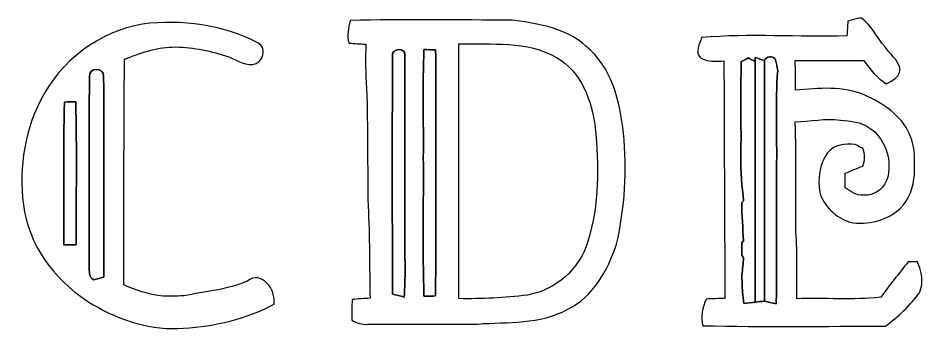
# Model space of a CAD drawing. Header units: centimetres. Extents: x -10 to 10, y -13.4 to 13.3.
# Drawn here: x -1.89 to 9.2, y 9.51 to 13.35 of the extents above; entities that cross this region are included whole.
import ezdxf

# ---------------------------------------------------------------- set-up
doc = ezdxf.new("R2010")
doc.units = ezdxf.units.CM
doc.header["$MEASUREMENT"] = 0
doc.layers.add('Camada 1', color=7, linetype='Continuous')

msp = doc.modelspace()

# ---------------------------------------------------------------- linework, layer by layer
at = {"layer": 'Camada 1', "color": 156}
for points, knots in [([(-0.36054, 13.27255), (0.11711, 13.33182), (0.62123, 13.26585), (1.05092, 13.04254), (1.05092, 13.04254), (1.17086, 12.98715), (1.11125, 12.7829), (0.98777, 12.77831), (0.98777, 12.77831), (0.86713, 12.76843), (0.76517, 12.85134), (0.65369, 12.8845), (0.65369, 12.8845), (0.44309, 12.94977), (0.22365, 12.99703), (0.00212, 12.99139), (0.00212, 12.99139), (-0.20214, 12.98715), (-0.39546, 12.91343), (-0.58349, 12.84181), (-0.58349, 12.84181), (-0.58773, 11.9193), (-0.59407, 10.99714), (-0.5916, 10.07497), (-0.5916, 10.07497), (-0.44979, 10.00689), (-0.29739, 9.96703), (-0.14323, 9.93916), (-0.14323, 9.93916), (-0.04762, 9.93739), (0.04762, 9.93739), (0.14323, 9.94021), (0.14323, 9.94021), (0.40216, 9.99419), (0.67344, 10.01112), (0.91722, 10.12189), (0.91722, 10.12189), (1.09819, 10.25913), (1.27669, 10.01394), (1.24777, 9.83967), (1.24777, 9.83967), (0.9091, 9.65552), (0.52387, 9.56909), (0.14145, 9.54405), (0.14145, 9.54405), (-0.24765, 9.51089), (-0.63217, 9.63894), (-0.9659, 9.8312), (-0.9659, 9.8312), (-1.38219, 10.07886), (-1.71414, 10.48985), (-1.80693, 10.97138), (-1.80693, 10.97138), (-1.88524, 11.4307), (-1.82491, 11.91894), (-1.61113, 12.33557), (-1.61113, 12.33557), (-1.3723, 12.82029), (-0.89358, 13.18083), (-0.36054, 13.27255)], [0, 0, 0, 0, 0.0625, 0.0625, 0.0625, 0.0625, 0.125, 0.125, 0.125, 0.125, 0.1875, 0.1875, 0.1875, 0.1875, 0.25, 0.25, 0.25, 0.25, 0.3125, 0.3125, 0.3125, 0.3125, 0.375, 0.375, 0.375, 0.375, 0.4375, 0.4375, 0.4375, 0.4375, 0.5, 0.5, 0.5, 0.5, 0.5625, 0.5625, 0.5625, 0.5625, 0.625, 0.625, 0.625, 0.625, 0.6875, 0.6875, 0.6875, 0.6875, 0.75, 0.75, 0.75, 0.75, 0.8125, 0.8125, 0.8125, 0.8125, 0.875, 0.875, 0.875, 0.875, 1, 1, 1, 1]), ([(2.18227, 13.31559), (2.84232, 13.33676), (3.50378, 13.32229), (4.16453, 13.32052), (4.16453, 13.32052), (4.48098, 13.27996), (4.82035, 13.22492), (5.0673, 13.00409), (5.0673, 13.00409), (5.38056, 12.74445), (5.48604, 12.325), (5.52626, 11.93729), (5.52626, 11.93729), (5.57281, 11.4815), (5.54284, 11.01936), (5.44194, 10.57275), (5.44194, 10.57275), (5.33435, 10.25277), (5.15654, 9.92645), (4.83904, 9.77511), (4.83904, 9.77511), (4.50461, 9.5885), (4.11091, 9.62271), (3.74261, 9.59555), (3.74261, 9.59555), (3.29423, 9.58814), (2.84551, 9.59414), (2.39713, 9.59167), (2.39713, 9.59167), (2.32692, 9.58708), (2.25989, 9.60613), (2.20027, 9.64106), (2.20027, 9.64106), (2.19816, 9.72608), (2.1992, 9.81075), (2.20486, 9.89506), (2.20486, 9.89506), (2.27753, 9.90282), (2.35055, 9.9074), (2.42393, 9.91058), (2.42393, 9.91058), (2.4144, 10.2877), (2.42181, 10.66553), (2.39959, 11.04194), (2.39959, 11.04194), (2.39148, 11.52277), (2.39606, 12.00396), (2.38195, 12.4848), (2.38195, 12.4848), (2.36431, 12.66507), (2.37067, 12.84604), (2.37067, 13.02667), (2.37067, 13.02667), (2.30116, 13.02985), (2.23202, 13.03408), (2.16322, 13.03867), (2.16322, 13.03867), (2.13995, 13.1318), (2.15759, 13.22528), (2.18227, 13.31559)], [0, 0, 0, 0, 0.0625, 0.0625, 0.0625, 0.0625, 0.125, 0.125, 0.125, 0.125, 0.1875, 0.1875, 0.1875, 0.1875, 0.25, 0.25, 0.25, 0.25, 0.3125, 0.3125, 0.3125, 0.3125, 0.375, 0.375, 0.375, 0.375, 0.4375, 0.4375, 0.4375, 0.4375, 0.5, 0.5, 0.5, 0.5, 0.5625, 0.5625, 0.5625, 0.5625, 0.625, 0.625, 0.625, 0.625, 0.6875, 0.6875, 0.6875, 0.6875, 0.75, 0.75, 0.75, 0.75, 0.8125, 0.8125, 0.8125, 0.8125, 0.875, 0.875, 0.875, 0.875, 1, 1, 1, 1]), ([(8.27405, 13.30783), (8.32838, 13.32229), (8.38234, 13.34276), (8.4395, 13.34629), (8.4395, 13.34629), (8.56509, 13.25845), (8.62434, 13.10852), (8.72596, 12.99668), (8.72596, 12.99668), (8.78662, 12.90954), (8.88152, 12.84005), (8.91151, 12.73492), (8.91151, 12.73492), (8.92527, 12.63227), (8.82015, 12.58216), (8.74713, 12.53948), (8.74713, 12.53948), (8.6307, 12.60933), (8.54709, 12.71834), (8.46878, 12.82664), (8.46878, 12.82664), (8.18902, 12.827), (7.90963, 12.82734), (7.63023, 12.82629), (7.63023, 12.82629), (7.62987, 12.70493), (7.63447, 12.58358), (7.63447, 12.46222), (7.63447, 12.46222), (7.91632, 12.48515), (8.21655, 12.51972), (8.48218, 12.39978), (8.48218, 12.39978), (8.70584, 12.30171), (8.9288, 12.1546), (9.02935, 11.92247), (9.02935, 11.92247), (9.10483, 11.7683), (9.09177, 11.59262), (9.08826, 11.42576), (9.08826, 11.42576), (9.07767, 11.27653), (9.02616, 11.12273), (8.91962, 11.01407), (8.91962, 11.01407), (8.75205, 10.8659), (8.51746, 10.80311), (8.29768, 10.84226), (8.29768, 10.84226), (8.12977, 10.9033), (7.97806, 11.03488), (7.92938, 11.21163), (7.92938, 11.21163), (7.90187, 11.37496), (7.92726, 11.55594), (8.02462, 11.69317), (8.02462, 11.69317), (8.10436, 11.79759), (8.24159, 11.80923), (8.36295, 11.79759), (8.36295, 11.79759), (8.38588, 11.7856), (8.43209, 11.7616), (8.45538, 11.74962), (8.45538, 11.74962), (8.48783, 11.6787), (8.48676, 11.60285), (8.45643, 11.53125), (8.45643, 11.53125), (8.38412, 11.50338), (8.31249, 11.47445), (8.24194, 11.44305), (8.24194, 11.44305), (8.24159, 11.38413), (8.24123, 11.32522), (8.24089, 11.2663), (8.24089, 11.2663), (8.30862, 11.22045), (8.37952, 11.16435), (8.46737, 11.17423), (8.46737, 11.17423), (8.60918, 11.15836), (8.73936, 11.27689), (8.76545, 11.4113), (8.76545, 11.4113), (8.80921, 11.63037), (8.72666, 11.87767), (8.53581, 12.0022), (8.53581, 12.0022), (8.43455, 12.07735), (8.30438, 12.08051), (8.18444, 12.09498), (8.18444, 12.09498), (7.99889, 12.1232), (7.81437, 12.07629), (7.62881, 12.07487), (7.62881, 12.07487), (7.6447, 11.62473), (7.62952, 11.17423), (7.63834, 10.72409), (7.63834, 10.72409), (7.65739, 10.45174), (7.6447, 10.17869), (7.64857, 9.906), (7.64857, 9.906), (7.99112, 9.91622), (8.33542, 9.8873), (8.67692, 9.92399), (8.67692, 9.92399), (8.78134, 10.07356), (8.89952, 10.21256), (9.01135, 10.3565), (9.01135, 10.3565), (9.04909, 10.35685), (9.08755, 10.35685), (9.126, 10.35685), (9.126, 10.35685), (9.17751, 10.24254), (9.20467, 10.1039), (9.15351, 9.98502), (9.15351, 9.98502), (9.03922, 9.8238), (8.89212, 9.68728), (8.73512, 9.56803), (8.73512, 9.56803), (7.98971, 9.5698), (7.24393, 9.55709), (6.49886, 9.57403), (6.49886, 9.57403), (6.46394, 9.68516), (6.49886, 9.79663), (6.53908, 9.9007), (6.53908, 9.9007), (6.61458, 9.90494), (6.69042, 9.90706), (6.76663, 9.90811), (6.76663, 9.90811), (6.76733, 10.87931), (6.75745, 11.85015), (6.7571, 12.82099), (6.7571, 12.82099), (6.6615, 12.81888), (6.55567, 12.80759), (6.471, 12.86016), (6.471, 12.86016), (6.39655, 12.92789), (6.45759, 13.03055), (6.48299, 13.10675), (6.48299, 13.10675), (7.0746, 13.16037), (7.67009, 13.10852), (8.26311, 13.12791), (8.26311, 13.12791), (8.26557, 13.18789), (8.26947, 13.24786), (8.27405, 13.30783)], [0, 0, 0, 0, 0.025, 0.025, 0.025, 0.025, 0.05, 0.05, 0.05, 0.05, 0.075, 0.075, 0.075, 0.075, 0.1, 0.1, 0.1, 0.1, 0.125, 0.125, 0.125, 0.125, 0.15, 0.15, 0.15, 0.15, 0.175, 0.175, 0.175, 0.175, 0.2, 0.2, 0.2, 0.2, 0.225, 0.225, 0.225, 0.225, 0.25, 0.25, 0.25, 0.25, 0.275, 0.275, 0.275, 0.275, 0.3, 0.3, 0.3, 0.3, 0.325, 0.325, 0.325, 0.325, 0.35, 0.35, 0.35, 0.35, 0.375, 0.375, 0.375, 0.375, 0.4, 0.4, 0.4, 0.4, 0.425, 0.425, 0.425, 0.425, 0.45, 0.45, 0.45, 0.45, 0.475, 0.475, 0.475, 0.475, 0.5, 0.5, 0.5, 0.5, 0.525, 0.525, 0.525, 0.525, 0.55, 0.55, 0.55, 0.55, 0.575, 0.575, 0.575, 0.575, 0.6, 0.6, 0.6, 0.6, 0.625, 0.625, 0.625, 0.625, 0.65, 0.65, 0.65, 0.65, 0.675, 0.675, 0.675, 0.675, 0.7, 0.7, 0.7, 0.7, 0.725, 0.725, 0.725, 0.725, 0.75, 0.75, 0.75, 0.75, 0.775, 0.775, 0.775, 0.775, 0.8, 0.8, 0.8, 0.8, 0.825, 0.825, 0.825, 0.825, 0.85, 0.85, 0.85, 0.85, 0.875, 0.875, 0.875, 0.875, 0.9, 0.9, 0.9, 0.9, 0.925, 0.925, 0.925, 0.925, 0.95, 0.95, 0.95, 0.95, 1, 1, 1, 1]), ([(2.69804, 12.87426), (2.69804, 12.87426), (2.69804, 12.87426), (2.69804, 12.87426), (2.69804, 12.87426), (2.69487, 11.90377), (2.69662, 10.93328), (2.69733, 9.96244), (2.69733, 9.96244), (2.7446, 9.95009), (2.79188, 9.9381), (2.83986, 9.92645), (2.83986, 9.92645), (2.86208, 10.15612), (2.84726, 10.38683), (2.85114, 10.6172), (2.85114, 10.6172), (2.85043, 11.37073), (2.85326, 12.12461), (2.84973, 12.8785), (2.84973, 12.8785), (2.87725, 12.9921), (2.67687, 12.98398), (2.69804, 12.87426)], [0, 0, 0, 0, 0.14285714, 0.14285714, 0.14285714, 0.14285714, 0.28571429, 0.28571429, 0.28571429, 0.28571429, 0.42857143, 0.42857143, 0.42857143, 0.42857143, 0.57142857, 0.57142857, 0.57142857, 0.57142857, 0.71428571, 0.71428571, 0.71428571, 0.71428571, 1, 1, 1, 1]), ([(3.51048, 13.0309), (3.51048, 13.0309), (3.51048, 13.0309), (3.51048, 13.0309), (3.51048, 13.0309), (3.51119, 11.9895), (3.51084, 10.94809), (3.51048, 9.90635), (3.51048, 9.90635), (3.79095, 9.90211), (4.07175, 9.91622), (4.34974, 9.9508), (4.34974, 9.9508), (4.69723, 10.00619), (4.99073, 10.27288), (5.09057, 10.60838), (5.09057, 10.60838), (5.22958, 11.05923), (5.22676, 11.54182), (5.18054, 12.00679), (5.18054, 12.00679), (5.13927, 12.33557), (5.00909, 12.69047), (4.70641, 12.86298), (4.70641, 12.86298), (4.34552, 13.07465), (3.91054, 13.01926), (3.51048, 13.0309)], [0, 0, 0, 0, 0.125, 0.125, 0.125, 0.125, 0.25, 0.25, 0.25, 0.25, 0.375, 0.375, 0.375, 0.375, 0.5, 0.5, 0.5, 0.5, 0.625, 0.625, 0.625, 0.625, 0.75, 0.75, 0.75, 0.75, 1, 1, 1, 1]), ([(3.07552, 11.64237), (3.07552, 11.64237), (3.07552, 11.64237), (3.07552, 11.64237), (3.07552, 11.64237), (3.08081, 11.07369), (3.06492, 10.50431), (3.08363, 9.93563), (3.08363, 9.93563), (3.11925, 9.93668), (3.19017, 9.93845), (3.22579, 9.93916), (3.22579, 9.93916), (3.2332, 10.94528), (3.23074, 11.95175), (3.22686, 12.95788), (3.22686, 12.95788), (3.19088, 12.95823), (3.11925, 12.95964), (3.08327, 12.96034), (3.08327, 12.96034), (3.06563, 12.52149), (3.0801, 12.08158), (3.07552, 11.64237)], [0, 0, 0, 0, 0.14285714, 0.14285714, 0.14285714, 0.14285714, 0.28571429, 0.28571429, 0.28571429, 0.28571429, 0.42857143, 0.42857143, 0.42857143, 0.42857143, 0.57142857, 0.57142857, 0.57142857, 0.57142857, 0.71428571, 0.71428571, 0.71428571, 0.71428571, 1, 1, 1, 1]), ([(7.13809, 12.86403), (7.13809, 12.86403), (7.13809, 12.86403), (7.13809, 12.86403), (7.13809, 12.86403), (7.13809, 12.85169), (7.13846, 12.82734), (7.1388, 12.815), (7.1388, 12.815), (7.11834, 12.82559), (7.07707, 12.84675), (7.0566, 12.85733), (7.0566, 12.85733), (7.03403, 12.84639), (6.98958, 12.82488), (6.96701, 12.8143), (6.96701, 12.8143), (6.96277, 12.42306), (6.96701, 12.03219), (6.96489, 11.64096), (6.96489, 11.64096), (6.95747, 11.46209), (6.97971, 11.2843), (6.99805, 11.10684), (6.99805, 11.10684), (6.99805, 11.10684), (6.97547, 11.08498), (6.97547, 11.08498), (6.97547, 11.08498), (6.97511, 10.92764), (6.98958, 10.77101), (6.99523, 10.61402), (6.99523, 10.61402), (6.99523, 10.61402), (6.97688, 10.59109), (6.97688, 10.59109), (6.97688, 10.59109), (6.97688, 10.53888), (6.97688, 10.48667), (6.97688, 10.43446), (6.97688, 10.43446), (6.97688, 10.43446), (6.99769, 10.41188), (6.99769, 10.41188), (6.99769, 10.41188), (6.99135, 10.34026), (6.98393, 10.26865), (6.97618, 10.19704), (6.97618, 10.19704), (6.97759, 10.12648), (6.97971, 10.05557), (6.98465, 9.98502), (6.98465, 9.98502), (6.98958, 9.93951), (6.99452, 9.894), (6.99981, 9.84849), (6.99981, 9.84849), (7.04639, 9.85237), (7.09329, 9.8566), (7.14021, 9.86155), (7.14021, 9.86155), (7.17761, 9.86683), (7.21535, 9.87212), (7.25311, 9.87707), (7.25311, 9.87707), (7.30003, 9.86508), (7.3473, 9.85448), (7.39527, 9.84462), (7.39527, 9.84462), (7.40587, 10.0905), (7.3988, 10.33709), (7.40021, 10.58333), (7.40021, 10.58333), (7.40056, 10.88918), (7.40092, 11.1947), (7.40021, 11.50055), (7.40021, 11.50055), (7.40974, 11.90166), (7.38222, 12.30453), (7.41539, 12.70423), (7.41539, 12.70423), (7.40798, 12.74762), (7.39916, 12.79066), (7.38893, 12.83335), (7.38893, 12.83335), (7.36988, 12.88944), (7.26227, 12.87921), (7.25523, 12.82453), (7.25523, 12.82453), (7.21606, 12.83757), (7.1769, 12.85063), (7.13809, 12.86403)], [0, 0, 0, 0, 0.04166667, 0.04166667, 0.04166667, 0.04166667, 0.08333333, 0.08333333, 0.08333333, 0.08333333, 0.125, 0.125, 0.125, 0.125, 0.16666667, 0.16666667, 0.16666667, 0.16666667, 0.20833333, 0.20833333, 0.20833333, 0.20833333, 0.25, 0.25, 0.25, 0.25, 0.29166667, 0.29166667, 0.29166667, 0.29166667, 0.33333333, 0.33333333, 0.33333333, 0.33333333, 0.375, 0.375, 0.375, 0.375, 0.41666667, 0.41666667, 0.41666667, 0.41666667, 0.45833333, 0.45833333, 0.45833333, 0.45833333, 0.5, 0.5, 0.5, 0.5, 0.54166667, 0.54166667, 0.54166667, 0.54166667, 0.58333333, 0.58333333, 0.58333333, 0.58333333, 0.625, 0.625, 0.625, 0.625, 0.66666667, 0.66666667, 0.66666667, 0.66666667, 0.70833333, 0.70833333, 0.70833333, 0.70833333, 0.75, 0.75, 0.75, 0.75, 0.79166667, 0.79166667, 0.79166667, 0.79166667, 0.83333333, 0.83333333, 0.83333333, 0.83333333, 0.875, 0.875, 0.875, 0.875, 0.91666667, 0.91666667, 0.91666667, 0.91666667, 1, 1, 1, 1]), ([(7.13809, 12.86403), (7.1769, 12.85063), (7.21606, 12.83757), (7.25523, 12.82453), (7.25523, 12.82453), (7.24817, 11.84204), (7.2524, 10.85956), (7.25311, 9.87707), (7.25311, 9.87707), (7.21535, 9.87212), (7.17761, 9.86683), (7.14021, 9.86155), (7.14021, 9.86155), (7.14021, 10.84615), (7.14268, 11.83075), (7.1388, 12.815), (7.1388, 12.815), (7.13846, 12.82734), (7.13809, 12.85169), (7.13809, 12.86403)], [0, 0, 0, 0, 0.16666667, 0.16666667, 0.16666667, 0.16666667, 0.33333333, 0.33333333, 0.33333333, 0.33333333, 0.5, 0.5, 0.5, 0.5, 0.66666667, 0.66666667, 0.66666667, 0.66666667, 1, 1, 1, 1]), ([(-1.01247, 12.62838), (-1.01247, 12.62838), (-1.01247, 12.62838), (-1.01247, 12.62838), (-1.01247, 12.62838), (-1.01669, 11.85262), (-1.01106, 11.07686), (-1.01494, 10.30146), (-1.01494, 10.30146), (-1.01353, 10.24184), (-1.022, 10.16776), (-0.95849, 10.13566), (-0.95849, 10.13566), (-0.91792, 10.14589), (-0.87736, 10.15787), (-0.83714, 10.17164), (-0.83714, 10.17164), (-0.83784, 10.99185), (-0.83361, 11.81276), (-0.83855, 12.63297), (-0.83855, 12.63297), (-0.83361, 12.74938), (-1.02376, 12.74091), (-1.01247, 12.62838)], [0, 0, 0, 0, 0.14285714, 0.14285714, 0.14285714, 0.14285714, 0.28571429, 0.28571429, 0.28571429, 0.28571429, 0.42857143, 0.42857143, 0.42857143, 0.42857143, 0.57142857, 0.57142857, 0.57142857, 0.57142857, 0.71428571, 0.71428571, 0.71428571, 0.71428571, 1, 1, 1, 1]), ([(-1.31903, 12.31723), (-1.31903, 12.31723), (-1.31903, 12.31723), (-1.31903, 12.31723), (-1.31903, 12.31723), (-1.33349, 11.73444), (-1.32221, 11.15094), (-1.32467, 10.56816), (-1.32467, 10.56816), (-1.27458, 10.5664), (-1.22414, 10.56534), (-1.17369, 10.56498), (-1.17369, 10.56498), (-1.17615, 11.15025), (-1.16451, 11.73585), (-1.17968, 12.32111), (-1.17968, 12.32111), (-1.22624, 12.32005), (-1.27282, 12.31864), (-1.31903, 12.31723)], [0, 0, 0, 0, 0.16666667, 0.16666667, 0.16666667, 0.16666667, 0.33333333, 0.33333333, 0.33333333, 0.33333333, 0.5, 0.5, 0.5, 0.5, 0.66666667, 0.66666667, 0.66666667, 0.66666667, 1, 1, 1, 1])]:
    msp.add_open_spline(points, degree=3, knots=knots, dxfattribs=at)
at = {"layer": 'Camada 1', "color": 7}
for points, knots in [([(2.69804, 12.87426), (2.67687, 12.98398), (2.87725, 12.9921), (2.84973, 12.8785), (2.84973, 12.8785), (2.85326, 12.12461), (2.85043, 11.37073), (2.85114, 10.6172), (2.85114, 10.6172), (2.84726, 10.38683), (2.86208, 10.15612), (2.83986, 9.92645), (2.83986, 9.92645), (2.79188, 9.9381), (2.7446, 9.95009), (2.69733, 9.96244), (2.69733, 9.96244), (2.69662, 10.93328), (2.69487, 11.90377), (2.69804, 12.87426)], [0, 0, 0, 0, 0.16666667, 0.16666667, 0.16666667, 0.16666667, 0.33333333, 0.33333333, 0.33333333, 0.33333333, 0.5, 0.5, 0.5, 0.5, 0.66666667, 0.66666667, 0.66666667, 0.66666667, 1, 1, 1, 1]), ([(3.07552, 11.64237), (3.0801, 12.08158), (3.06563, 12.52149), (3.08327, 12.96034), (3.08327, 12.96034), (3.11925, 12.95964), (3.19088, 12.95823), (3.22686, 12.95788), (3.22686, 12.95788), (3.23074, 11.95175), (3.2332, 10.94528), (3.22579, 9.93916), (3.22579, 9.93916), (3.19017, 9.93845), (3.11925, 9.93668), (3.08363, 9.93563), (3.08363, 9.93563), (3.06492, 10.50431), (3.08081, 11.07369), (3.07552, 11.64237)], [0, 0, 0, 0, 0.16666667, 0.16666667, 0.16666667, 0.16666667, 0.33333333, 0.33333333, 0.33333333, 0.33333333, 0.5, 0.5, 0.5, 0.5, 0.66666667, 0.66666667, 0.66666667, 0.66666667, 1, 1, 1, 1]), ([(7.25523, 12.82453), (7.26227, 12.87921), (7.36988, 12.88944), (7.38893, 12.83335), (7.38893, 12.83335), (7.39916, 12.79066), (7.40798, 12.74762), (7.41539, 12.70423), (7.41539, 12.70423), (7.38222, 12.30453), (7.40974, 11.90166), (7.40021, 11.50055), (7.40021, 11.50055), (7.40092, 11.1947), (7.40056, 10.88918), (7.40021, 10.58333), (7.40021, 10.58333), (7.3988, 10.33709), (7.40587, 10.0905), (7.39527, 9.84462), (7.39527, 9.84462), (7.3473, 9.85448), (7.30003, 9.86508), (7.25311, 9.87707), (7.25311, 9.87707), (7.2524, 10.85956), (7.24817, 11.84204), (7.25523, 12.82453)], [0, 0, 0, 0, 0.125, 0.125, 0.125, 0.125, 0.25, 0.25, 0.25, 0.25, 0.375, 0.375, 0.375, 0.375, 0.5, 0.5, 0.5, 0.5, 0.625, 0.625, 0.625, 0.625, 0.75, 0.75, 0.75, 0.75, 1, 1, 1, 1]), ([(6.96701, 12.8143), (6.98958, 12.82488), (7.03403, 12.84639), (7.0566, 12.85733), (7.0566, 12.85733), (7.07707, 12.84675), (7.11834, 12.82559), (7.1388, 12.815), (7.1388, 12.815), (7.14268, 11.83075), (7.14021, 10.84615), (7.14021, 9.86155), (7.14021, 9.86155), (7.09329, 9.8566), (7.04639, 9.85237), (6.99981, 9.84849), (6.99981, 9.84849), (6.99452, 9.894), (6.98958, 9.93951), (6.98465, 9.98502), (6.98465, 9.98502), (6.97971, 10.05557), (6.97759, 10.12648), (6.97618, 10.19704), (6.97618, 10.19704), (6.98393, 10.26865), (6.99135, 10.34026), (6.99769, 10.41188), (6.99769, 10.41188), (6.99769, 10.41188), (6.97688, 10.43446), (6.97688, 10.43446), (6.97688, 10.43446), (6.97688, 10.48667), (6.97688, 10.53888), (6.97688, 10.59109), (6.97688, 10.59109), (6.97688, 10.59109), (6.99523, 10.61402), (6.99523, 10.61402), (6.99523, 10.61402), (6.98958, 10.77101), (6.97511, 10.92764), (6.97547, 11.08498), (6.97547, 11.08498), (6.97547, 11.08498), (6.99805, 11.10684), (6.99805, 11.10684), (6.99805, 11.10684), (6.97971, 11.2843), (6.95747, 11.46209), (6.96489, 11.64096), (6.96489, 11.64096), (6.96701, 12.03219), (6.96277, 12.42306), (6.96701, 12.8143)], [0, 0, 0, 0, 0.06666667, 0.06666667, 0.06666667, 0.06666667, 0.13333333, 0.13333333, 0.13333333, 0.13333333, 0.2, 0.2, 0.2, 0.2, 0.26666667, 0.26666667, 0.26666667, 0.26666667, 0.33333333, 0.33333333, 0.33333333, 0.33333333, 0.4, 0.4, 0.4, 0.4, 0.46666667, 0.46666667, 0.46666667, 0.46666667, 0.53333333, 0.53333333, 0.53333333, 0.53333333, 0.6, 0.6, 0.6, 0.6, 0.66666667, 0.66666667, 0.66666667, 0.66666667, 0.73333333, 0.73333333, 0.73333333, 0.73333333, 0.8, 0.8, 0.8, 0.8, 0.86666667, 0.86666667, 0.86666667, 0.86666667, 1, 1, 1, 1]), ([(-1.01247, 12.62838), (-1.02376, 12.74091), (-0.83361, 12.74938), (-0.83855, 12.63297), (-0.83855, 12.63297), (-0.83361, 11.81276), (-0.83784, 10.99185), (-0.83714, 10.17164), (-0.83714, 10.17164), (-0.87736, 10.15787), (-0.91792, 10.14589), (-0.95849, 10.13566), (-0.95849, 10.13566), (-1.022, 10.16776), (-1.01353, 10.24184), (-1.01494, 10.30146), (-1.01494, 10.30146), (-1.01106, 11.07686), (-1.01669, 11.85262), (-1.01247, 12.62838)], [0, 0, 0, 0, 0.16666667, 0.16666667, 0.16666667, 0.16666667, 0.33333333, 0.33333333, 0.33333333, 0.33333333, 0.5, 0.5, 0.5, 0.5, 0.66666667, 0.66666667, 0.66666667, 0.66666667, 1, 1, 1, 1]), ([(-1.31903, 12.31723), (-1.27282, 12.31864), (-1.22624, 12.32005), (-1.17968, 12.32111), (-1.17968, 12.32111), (-1.16451, 11.73585), (-1.17615, 11.15025), (-1.17369, 10.56498), (-1.17369, 10.56498), (-1.22414, 10.56534), (-1.27458, 10.5664), (-1.32467, 10.56816), (-1.32467, 10.56816), (-1.32221, 11.15094), (-1.33349, 11.73444), (-1.31903, 12.31723)], [0, 0, 0, 0, 0.2, 0.2, 0.2, 0.2, 0.4, 0.4, 0.4, 0.4, 0.6, 0.6, 0.6, 0.6, 1, 1, 1, 1])]:
    msp.add_open_spline(points, degree=3, knots=knots, dxfattribs=at)

doc.saveas('drawing.dxf')
